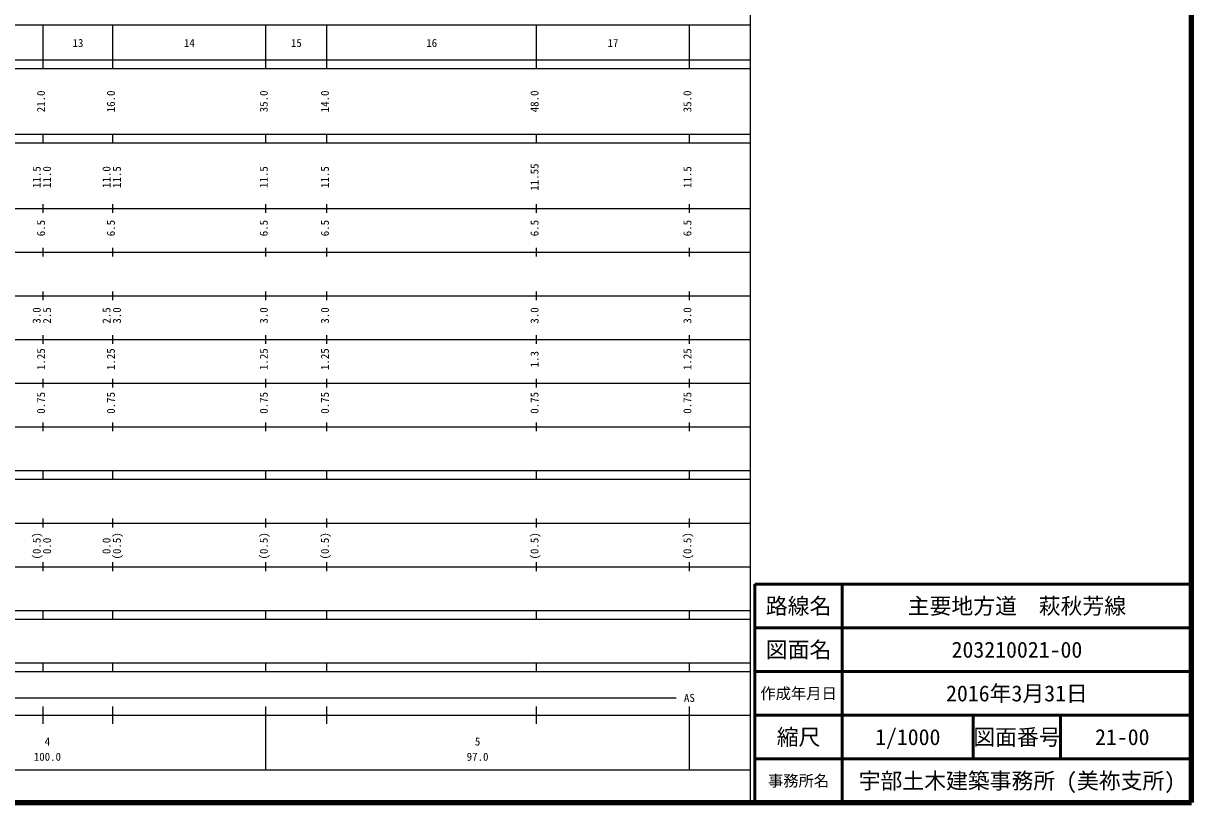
# Model space of a CAD drawing. Units: millimetres on the paper, enlarged 1000 times. Extents: x 40000 to 680000, y 20000 to 380000.
# Drawn here: x 412496 to 680000, y 20000 to 198357 of the extents above; entities that cross this region are included whole.
import ezdxf
from ezdxf.enums import TextEntityAlignment as Align

# ---------------------------------------------------------------- set-up
doc = ezdxf.new("R2010")
doc.units = ezdxf.units.MM
doc.header["$LTSCALE"] = 1000
for name, color, linetype, lineweight in [('M-TTL', 2, 'Continuous', 140), ('M-TTL-BAND', 7, 'Continuous', 25), ('M-TTL-FRAM', 2, 'Continuous', 50), ('M-TTL-LINE', 7, 'Continuous', 50)]:
    doc.layers.add(name, color=color, linetype=linetype, lineweight=lineweight)
doc.layers.add('M-TTL-TXT', color=7, linetype='Continuous')
doc.styles.add('ＭＳ ゴシック', font='')
doc.styles.get('ＭＳ ゴシック').set_extended_font_data('MS Gothic')

msp = doc.modelspace()

# ---------------------------------------------------------------- linework, layer by layer
at = {"layer": 'M-TTL'}
for p, q in [((680000, 20000), (680000, 380000)), ((40000, 20000), (680000, 20000))]:
    msp.add_line(p, q, dxfattribs=at)
at = {"layer": 'M-TTL-BAND'}
for p, q in [((579000, 20000), (579000, 370000)), ((68000, 198000), (579000, 198000)), ((417000, 188000), (417000, 198000)), ((433000, 188000), (433000, 198000)), ((468000, 188000), (468000, 198000)), ((482000, 188000), (482000, 198000)), ((530000, 188000), (530000, 198000)), ((565000, 188000), (565000, 198000)), ((40000, 190000), (579000, 190000)), ((40000, 188000), (579000, 188000)), ((40000, 173000), (579000, 173000)), ((417000, 171000), (417000, 173000)), ((433000, 171000), (433000, 173000)), ((468000, 171000), (468000, 173000)), ((482000, 171000), (482000, 173000)), ((530000, 171000), (530000, 173000)), ((565000, 171000), (565000, 173000)), ((40000, 171000), (579000, 171000)), ((40000, 156000), (579000, 156000)), ((417000, 155000), (417000, 157000)), ((433000, 155000), (433000, 157000)), ((468000, 155000), (468000, 157000)), ((482000, 155000), (482000, 157000)), ((530000, 155000), (530000, 157000)), ((565000, 155000), (565000, 157000)), ((46000, 146000), (579000, 146000)), ((417000, 145000), (417000, 147000)), ((433000, 145000), (433000, 147000)), ((468000, 145000), (468000, 147000)), ((482000, 145000), (482000, 147000)), ((530000, 145000), (530000, 147000)), ((565000, 145000), (565000, 147000)), ((417000, 135000), (417000, 137000)), ((433000, 135000), (433000, 137000)), ((468000, 135000), (468000, 137000)), ((482000, 135000), (482000, 137000)), ((530000, 135000), (530000, 137000)), ((565000, 135000), (565000, 137000)), ((52000, 136000), (579000, 136000)), ((46000, 126000), (579000, 126000)), ((417000, 125000), (417000, 127000)), ((433000, 125000), (433000, 127000)), ((468000, 125000), (468000, 127000)), ((482000, 125000), (482000, 127000)), ((530000, 125000), (530000, 127000)), ((565000, 125000), (565000, 127000)), ((52000, 116000), (579000, 116000)), ((417000, 115000), (417000, 117000)), ((433000, 115000), (433000, 117000)), ((468000, 115000), (468000, 117000)), ((482000, 115000), (482000, 117000)), ((530000, 115000), (530000, 117000)), ((565000, 115000), (565000, 117000)), ((46000, 106000), (579000, 106000)), ((417000, 105000), (417000, 107000)), ((433000, 105000), (433000, 107000)), ((468000, 105000), (468000, 107000)), ((482000, 105000), (482000, 107000)), ((530000, 105000), (530000, 107000)), ((565000, 105000), (565000, 107000)), ((40000, 96000), (579000, 96000)), ((40000, 94000), (579000, 94000)), ((417000, 94000), (417000, 96000)), ((433000, 94000), (433000, 96000)), ((468000, 94000), (468000, 96000)), ((482000, 94000), (482000, 96000)), ((530000, 94000), (530000, 96000)), ((565000, 94000), (565000, 96000)), ((49000, 84000), (579000, 84000)), ((417000, 83000), (417000, 85000)), ((433000, 83000), (433000, 85000)), ((468000, 83000), (468000, 85000)), ((482000, 83000), (482000, 85000)), ((530000, 83000), (530000, 85000)), ((565000, 83000), (565000, 85000)), ((417000, 73000), (417000, 75000)), ((433000, 73000), (433000, 75000)), ((468000, 73000), (468000, 75000)), ((482000, 73000), (482000, 75000)), ((530000, 73000), (530000, 75000)), ((565000, 73000), (565000, 75000)), ((40000, 74000), (579000, 74000)), ((40000, 64000), (579000, 64000)), ((40000, 62000), (579000, 62000)), ((417000, 62000), (417000, 64000)), ((433000, 62000), (433000, 64000)), ((468000, 62000), (468000, 64000)), ((482000, 62000), (482000, 64000)), ((530000, 62000), (530000, 64000)), ((565000, 62000), (565000, 64000)), ((40000, 52000), (579000, 52000)), ((417000, 50000), (417000, 52000)), ((433000, 50000), (433000, 52000)), ((468000, 50000), (468000, 52000)), ((482000, 50000), (482000, 52000)), ((530000, 50000), (530000, 52000)), ((565000, 50000), (565000, 52000)), ((40000, 50000), (579000, 50000)), ((71000, 44000), (562000, 44000)), ((417000, 38000), (417000, 42000)), ((433000, 38000), (433000, 42000)), ((468000, 27500), (468000, 42000)), ((482000, 38000), (482000, 42000)), ((530000, 38000), (530000, 42000)), ((565000, 27500), (565000, 42000)), ((40000, 40000), (579000, 40000)), ((68000, 27500), (579000, 27500))]:
    msp.add_line(p, q, dxfattribs=at)
at = {"layer": 'M-TTL-FRAM'}
for p, q in [((680000, 70000), (580000, 70000)), ((580000, 70000), (580000, 20000))]:
    msp.add_line(p, q, dxfattribs=at)
at = {"layer": 'M-TTL-LINE'}
for p, q in [((600000, 70000), (600000, 20000)), ((680000, 60000), (580000, 60000)), ((680000, 50000), (580000, 50000)), ((680000, 40000), (580000, 40000)), ((630000, 40000), (630000, 30000)), ((650000, 40000), (650000, 30000)), ((680000, 30000), (580000, 30000))]:
    msp.add_line(p, q, dxfattribs=at)

# ---------------------------------------------------------------- texts
at = {"layer": 'M-TTL-BAND', "style": 'ＭＳ ゴシック'}
for s, p in [('13', (425000, 192405)), ('14', (450500, 192405)), ('15', (475000, 192405)), ('16', (506000, 192405)), ('17', (547500, 192405)), ('AS', (565000, 42500)), ('4', (418000, 32523)), ('5', (516500, 32523)), ('100.0', (418000, 29033)), ('97.0', (516500, 29033))]:
    msp.add_text(s, height=1833, dxfattribs=at).set_placement(p, align=Align.BOTTOM_CENTER)
for s, p in [('21.0', (418000, 180500)), ('16.0', (434000, 180500)), ('35.0', (469000, 180500)), ('14.0', (483000, 180500)), ('48.0', (531000, 180500)), ('35.0', (566000, 180500)), ('11.55', (531000, 163174)), ('11.5', (417000, 163174)), ('11.0', (419370, 163174)), ('11.0', (433000, 163174)), ('11.5', (435370, 163174)), ('11.5', (469000, 163174)), ('11.5', (483000, 163174)), ('11.5', (566000, 163174)), ('6.5', (418000, 151500)), ('6.5', (434000, 151500)), ('6.5', (469000, 151500)), ('6.5', (483000, 151500)), ('6.5', (531000, 151500)), ('6.5', (566000, 151500)), ('3.0', (417000, 131500)), ('2.5', (419370, 131500)), ('2.5', (433000, 131500)), ('3.0', (435370, 131500)), ('3.0', (469000, 131500)), ('3.0', (483000, 131500)), ('3.0', (531000, 131500)), ('3.0', (566000, 131500)), ('1.25', (418000, 121500)), ('1.25', (434000, 121500)), ('1.25', (469000, 121500)), ('1.25', (483000, 121500)), ('1.3', (531000, 121500)), ('1.25', (566000, 121500)), ('0.75', (418000, 111500)), ('0.75', (434000, 111500)), ('0.75', (469000, 111500)), ('0.75', (483000, 111500)), ('0.75', (531000, 111500)), ('0.75', (566000, 111500)), ('(0.5)', (417000, 78764)), ('0.0', (419370, 78764)), ('0.0', (433000, 78764)), ('(0.5)', (435370, 78764)), ('(0.5)', (469000, 78764)), ('(0.5)', (483000, 78764)), ('(0.5)', (531000, 78764)), ('(0.5)', (566000, 78764))]:
    msp.add_text(s, height=1833, rotation=90, dxfattribs=at).set_placement(p, align=Align.BOTTOM_CENTER)
at = {"layer": 'M-TTL-TXT', "style": 'ＭＳ ゴシック'}
for s, height, p in [('路線名', 3666, (590000, 65000)), ('路線名', 3666, (590000, 65000)), ('主要地方道\u3000萩秋芳線', 3666, (640000, 65000)), ('図面名', 3666, (590000, 55000)), ('図面名', 3666, (590000, 55000)), ('203210021-00', 3666, (640000, 55000)), ('作成年月日', 2566, (590000, 45000)), ('作成年月日', 2566, (590000, 45000)), ('2016年3月31日', 3666, (640000, 45000)), ('縮尺', 3666, (590000, 35000)), ('縮尺', 3666, (590000, 35000)), ('1/1000', 3666, (615000, 35000)), ('図面番号', 3666, (640000, 35000)), ('図面番号', 3666, (640000, 35000)), ('21-00', 3666, (664125, 35000)), ('宇部土木建築事務所 (美祢支所)', 3666, (640000, 25000)), ('事務所名', 2566, (590000, 25000)), ('事務所名', 2566, (590000, 25000))]:
    msp.add_text(s, height=height, dxfattribs=at).set_placement(p, align=Align.MIDDLE_CENTER)

doc.saveas('drawing.dxf')
